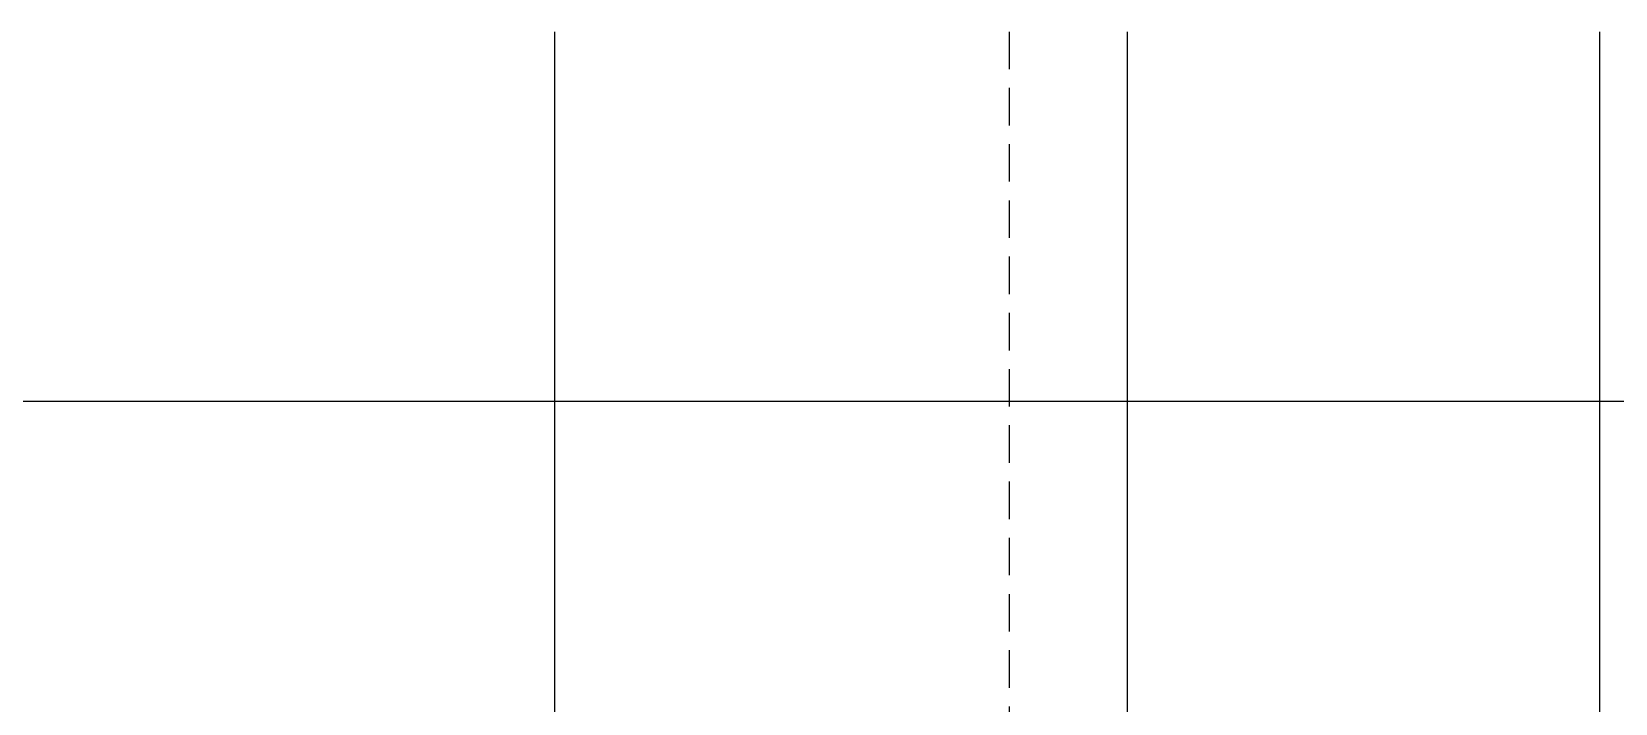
# Model space of a CAD drawing. Header units: millimetres. Extents: x 367092 to 767578, y 396038 to 811791.
# Drawn here: x 491659 to 518481, y 488535 to 499911 of the extents above; entities that cross this region are included whole.
import ezdxf

# ---------------------------------------------------------------- set-up
doc = ezdxf.new("R2010")
doc.units = ezdxf.units.MM
doc.header["$LTSCALE"] = 100
doc.header["$MEASUREMENT"] = 0
doc.linetypes.add('CENTER', pattern=[2, 1.25, -0.25, 0.25, -0.25])
doc.linetypes.add('HIDDEN', pattern=[9.525, 6.35, -3.175])
doc.layers.add('CEN(ST)', color=1, linetype='CENTER')
doc.layers.add('SYM', color=7, linetype='CONTINUOUS')

msp = doc.modelspace()

# ---------------------------------------------------------------- linework, layer by layer
at = {"layer": 'CEN(ST)', "ltscale": 10000}
for p, q in [((500515.2, 499911.1), (500515.2, 418443.5)), ((510213.8, 499911.1), (510213.8, 418443.5)), ((518213.8, 499911.1), (518213.8, 418443.5)), ((385174.2, 493651), (536557.9, 493651))]:
    msp.add_line(p, q, dxfattribs=at)
at = {"layer": 'SYM', "linetype": 'HIDDEN'}
msp.add_lwpolyline([(508213.8, 499911.1), (508213.8, 418443.5)], dxfattribs=at)

doc.saveas('drawing.dxf')
